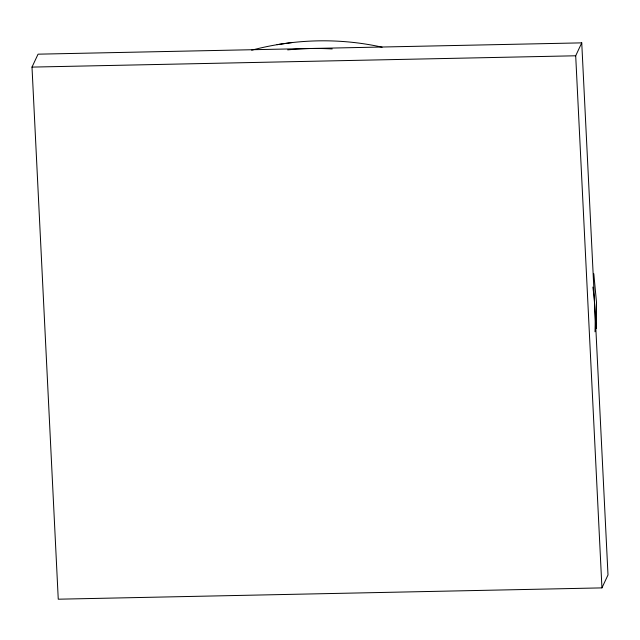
<?xml version="1.0" encoding="UTF-8"?>
<svg xmlns="http://www.w3.org/2000/svg" width="640" height="640" viewBox="0 0 640 640"><rect width="100%" height="100%" fill="white"/><g stroke="black" fill="none" stroke-linecap="round" stroke-linejoin="round"><path stroke-width="0.96" d="M596.504 328.592L596.528 302.616L593.8 273.728M32 67.096L38.056 54.176L581.744 42.864L608 574.968L601.944 587.888L58.256 599.2L32 67.096L575.696 55.784L581.744 42.864M251.656 50.2C294.096 38.912 339.2 37.656 382.104 47.2M291.856 42.576L277.072 44.672M575.696 55.784L601.944 587.888M287.696 49.88A273.84 264.384 25.1 0 1 332.184 48.952M592.872 287.072A273.84 264.384 25.1 0 1 594.992 331.792"/></g></svg>
